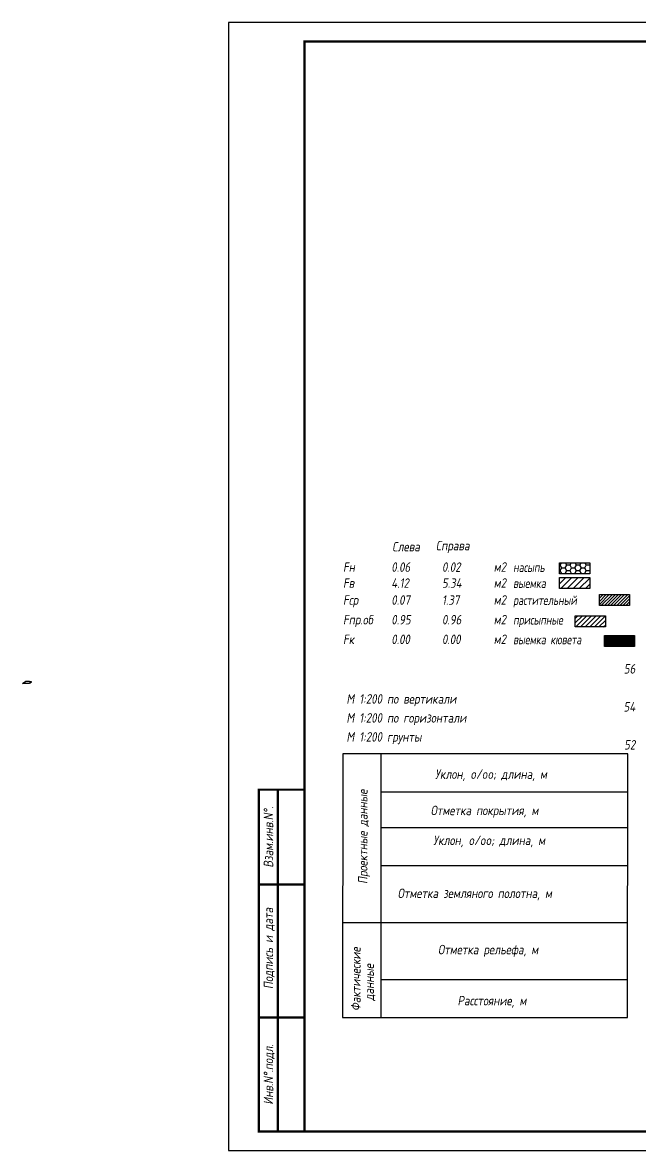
# Model space of a CAD drawing. Extents: x -717 to 1451, y -133302 to 233.
# Drawn here: x -84.3 to 78.1, y -67911.4 to -67614.4 of the extents above; entities that cross this region are included whole.
import ezdxf
from ezdxf.enums import TextEntityAlignment as Align

# ---------------------------------------------------------------- set-up
doc = ezdxf.new("R2010")
doc.units = 0
for name, color, linetype in [('Зарамочное оформление', 7, 'Continuous'), ('Линейка абсолютных высот', 7, 'Continuous'), ('Объем выемки', 7, 'Continuous'), ('Объем кюветов', 7, 'Continuous'), ('Объем насыпи', 7, 'Continuous'), ('Объем присыпных обочин', 7, 'Continuous'), ('Объем срезки растительного слоя', 7, 'Continuous'), ('Объём_2650', 7, 'Continuous'), ('Таблица', 7, 'Continuous')]:
    doc.layers.add(name, color=color, linetype=linetype)
for name, color, linetype, true_color in [('Объём_2563', 7, 'Continuous', 0xff8000), ('Объём_2570', 7, 'Continuous', 0x80ff00), ('Объём_2600', 7, 'Continuous', 0x808000), ('Объём_2620', 2, 'Continuous', 0xffff00)]:
    doc.layers.add(name, color=color, linetype=linetype, true_color=true_color)
doc.styles.add('М', font='romand.shx', dxfattribs={"width": 0.8, "oblique": 10, "height": 2.5})

# ---------------------------------------------------------------- blocks, each defined once
blk = doc.blocks.new('условные обозначения')
at = {"layer": 'Объём_2563'}
h = blk.add_hatch(dxfattribs=at)
h.set_pattern_fill('ANSI31', color=256, scale=0.3)
h.set_pattern_definition([(45, (-34.5, -100.5), (-0.673519, 0.673519), [])])
h.paths.add_polyline_path([(18.26, 7.53), (27.08, 7.53), (27.08, 4.62), (18.26, 4.62)])
at = {"layer": 'Объём_2570'}
h = blk.add_hatch(dxfattribs=at)
h.set_pattern_fill('ANSI31', color=3, scale=0.2)
h.set_pattern_definition([(45, (-32.9034, -100.5), (-0.4490128, 0.4490128), [])])
h.paths.add_polyline_path([(25.29, 13.16), (34.12, 13.16), (34.12, 10.25), (25.29, 10.25)])
at = {"layer": 'Объём_2600'}
h = blk.add_hatch(dxfattribs=at)
h.set_pattern_fill('ANSI31', color=6, scale=0.4)
h.set_pattern_definition([(45, (-34.5, -100.5), (-0.898026, 0.898026), [])])
h.paths.add_polyline_path([(13.63, 17.67), (22.46, 17.67), (22.46, 14.76), (13.63, 14.76)])
at = {"layer": 'Объём_2620'}
h = blk.add_hatch(dxfattribs=at)
h.set_pattern_fill('ANSI31', color=2, scale=0.1)
h.set_pattern_definition([(45, (-33.755, -100.5), (-0.2245064, 0.2245064), [])])
h.paths.add_polyline_path([(26.75, 2.41), (35.57, 2.41), (35.57, -0.5), (26.75, -0.5)])
at = {"layer": 'Объём_2650'}
h = blk.add_hatch(dxfattribs=at)
h.set_pattern_fill('HONEY', color=5, scale=0.3)
h.set_pattern_definition([(0, (-34.5, -100.5), (1.42875, 0.824889), [0.9525, -1.905]), (120, (-34.5, -100.5), (-1.42875, 0.824889), [0.9525, -1.905]), (60, (-34.5, -100.5), (3e-09, 1.6497784), [-1.905, 0.9525])])
h.paths.add_polyline_path([(13.63, 21.49), (22.46, 21.49), (22.46, 18.58), (13.63, 18.58)])
at = {"layer": 'Объём_2563'}
blk.add_lwpolyline([(18.26, 7.53), (27.08, 7.53), (27.08, 4.62), (18.26, 4.62)], close=True, dxfattribs=at)
at = {"layer": 'Объём_2620', "color": 2}
blk.add_lwpolyline([(26.75, 2.41), (35.57, 2.41), (35.57, -0.5), (26.75, -0.5)], close=True, dxfattribs=at)
at = {"layer": 'Объём_2650', "color": 5}
blk.add_lwpolyline([(13.63, 21.49), (22.46, 21.49), (22.46, 18.58), (13.63, 18.58)], close=True, dxfattribs=at)
at = {"layer": 'Объём_2650', "color": 6}
blk.add_lwpolyline([(13.63, 17.67), (22.46, 17.67), (22.46, 14.76), (13.63, 14.76)], close=True, dxfattribs=at)
at = {"layer": 'Объём_2650', "color": 3}
blk.add_lwpolyline([(25.29, 13.16), (34.12, 13.16), (34.12, 10.25), (25.29, 10.25)], close=True, dxfattribs=at)
at = {"layer": 'Объем насыпи', "color": 1, "style": 'М', "oblique": 10, "width": 0.8}
for s, p in [('насыпь', (0.09, 19.09)), ('выемка', (0.09, 14.89)), ('растительный', (0.09, 10.42)), ('присыпные', (0.09, 5.24)), ('выемка кювета', (0.09, 0.06))]:
    blk.add_text(s, height=2.5, dxfattribs=at).set_placement(p)

msp = doc.modelspace()

# ---------------------------------------------------------------- linework, layer by layer
at = {"layer": 'Объём_2563', "color": 250, "flags": 128}
msp.add_lwpolyline([(-83.365, -67787.858), (-82.465, -67787.822), (-82.465, -67787.963), (-81.965, -67787.963), (-81.965, -67788.232), (-82.265, -67788.238), (-82.449, -67788.422), (-84.265, -67788.458), (-83.365, -67787.858), (-83.365, -67787.858)], dxfattribs=at)
at = {"layer": 'Таблица', "linetype": 'Continuous', "flags": 128}
for points in [[(0, -67807), (-0.054, -67876.421)], [(75, -67807), (0, -67807)], [(10, -67807), (10, -67876.421)], [(74.946, -67876.421), (75, -67807)], [(10, -67817), (75, -67817)], [(10, -67826.421), (75, -67826.421)], [(9.946, -67836.421), (74.946, -67836.421)], [(-0.054, -67851.421), (74.946, -67851.421)], [(9.946, -67866.421), (74.946, -67866.421)], [(-0.054, -67876.421), (74.946, -67876.421)]]:
    msp.add_lwpolyline(points, dxfattribs=at)

# ---------------------------------------------------------------- block references
at = {"layer": 'Объём_2570', "xscale": 0.9}
msp.add_blockref('условные обозначения', (44.779, -67778.194), dxfattribs=at)

# ---------------------------------------------------------------- texts
at = {"style": 'М', "oblique": 10, "width": 0.8}
msp.add_text('М 1:200 грунты', height=2.5, dxfattribs=at).set_placement((0.973, -67803.769))
at = {"layer": 'Линейка абсолютных высот', "style": 'М', "oblique": 10, "width": 0.8}
for s, p in [('56', (77, -67784.603)), ('54', (77, -67794.603)), ('52', (77, -67804.603))]:
    msp.add_text(s, height=2.5, dxfattribs=at).set_placement(p, align=Align.MIDDLE_RIGHT)
at = {"layer": 'Объем выемки', "style": 'М', "oblique": 10, "width": 0.8}
for s, p in [('Fв', (0.085, -67763.269)), ('4.12', (12.785, -67763.269)), ('5.34', (26.126, -67763.269)), ('м2', (39.731, -67763.235))]:
    msp.add_text(s, height=2.5, dxfattribs=at).set_placement(p)
at = {"layer": 'Объем кюветов', "style": 'М', "oblique": 10, "width": 0.8}
for s, p in [('Fк', (0.085, -67778.094)), ('0.00', (12.785, -67778.094)), ('0.00', (26.126, -67778.094)), ('м2', (39.731, -67778.06))]:
    msp.add_text(s, height=2.5, dxfattribs=at).set_placement(p)
at = {"layer": 'Объем насыпи', "style": 'М', "oblique": 10, "width": 0.8}
for s, p in [('Слева', (13.029, -67753.683)), ('Справа', (24.522, -67753.416)), ('Fн', (0.085, -67759.064)), ('0.06', (12.785, -67759.064)), ('0.02', (26.126, -67759.064)), ('м2', (39.731, -67759.03))]:
    msp.add_text(s, height=2.5, dxfattribs=at).set_placement(p)
at = {"layer": 'Объем присыпных обочин', "style": 'М', "oblique": 10, "width": 0.8}
for s, p in [('Fпр.об', (0.085, -67772.915)), ('0.95', (12.785, -67772.915)), ('0.96', (26.126, -67772.915)), ('м2', (39.731, -67772.882))]:
    msp.add_text(s, height=2.5, dxfattribs=at).set_placement(p)
at = {"layer": 'Объем срезки растительного слоя', "style": 'М', "oblique": 10, "width": 0.8}
for s, p in [('Fср', (0.085, -67767.736)), ('0.07', (12.785, -67767.736)), ('1.37', (26.126, -67767.736)), ('м2', (39.731, -67767.703))]:
    msp.add_text(s, height=2.5, dxfattribs=at).set_placement(p)
at = {"layer": 'Таблица', "style": 'М', "oblique": 10, "width": 0.8}
for s, p in [('М 1:200 по вертикали', (0.973, -67793.769)), ('М 1:200 по горизонтали', (0.973, -67798.769)), ('Уклон, o/oo; длина, м', (24.315, -67813.584)), ('Отметка покрытия, м', (23.148, -67823.139)), ('Уклон, o/oo; длина, м', (23.824, -67831.017)), ('Отметка земляного полотна, м', (14.462, -67844.965)), ('Отметка рельефа, м', (25.077, -67859.777)), ('Расстояние, м', (30.202, -67873.23))]:
    msp.add_text(s, height=2.5, dxfattribs=at).set_placement(p)
for s, p in [('Проектные данные ', (6.519, -67841.252)), ('Фактические ', (4.698, -67874.707)), ('данные', (8.204, -67872.002))]:
    msp.add_text(s, height=2.5, rotation=90, dxfattribs=at).set_placement(p)

# ---------------------------------------------------------------- wipeouts: each hides what was drawn before it
msp.add_wipeout([(-10.054, -67816.421), (-22.054, -67816.421), (-22.054, -67906.421), (-10.054, -67906.421)]).dxf.layer = 'Зарамочное оформление'

# ---------------------------------------------------------------- next in the draw order: linework, layer by layer
at = {"flags": 128}
msp.add_lwpolyline([(-30.054, -67911.421), (389.946, -67911.421), (389.946, -67614.421), (-30.054, -67614.421)], close=True, dxfattribs=at)
at = {"const_width": 0.6, "flags": 128}
msp.add_lwpolyline([(-10.054, -67906.421), (384.946, -67906.421), (384.946, -67619.421), (-10.054, -67619.421)], close=True, dxfattribs=at)
at = {"layer": 'Зарамочное оформление', "linetype": 'Continuous', "lineweight": -3, "const_width": 0.6, "flags": 128}
for points in [[(-10.054, -67906.421), (-22.054, -67906.421), (-22.054, -67816.421), (-10.054, -67816.421)], [(-17.054, -67906.421), (-17.054, -67816.421)], [(-22.054, -67841.421), (-10.054, -67841.421)], [(-22.054, -67876.421), (-10.054, -67876.421)]]:
    msp.add_lwpolyline(points, dxfattribs=at)

# ---------------------------------------------------------------- next in the draw order: texts
at = {"layer": 'Зарамочное оформление', "lineweight": 15, "style": 'М', "oblique": 10, "width": 0.8}
for s, p in [('Взам.инв.N%%d.', (-19.554, -67828.921)), ('Подпись и дата', (-19.572, -67858.227)), ('Инв.N%%d.подл.', (-19.554, -67891.421))]:
    msp.add_text(s, height=2.5, rotation=90, dxfattribs=at).set_placement(p, align=Align.MIDDLE_CENTER)

doc.saveas('drawing.dxf')
